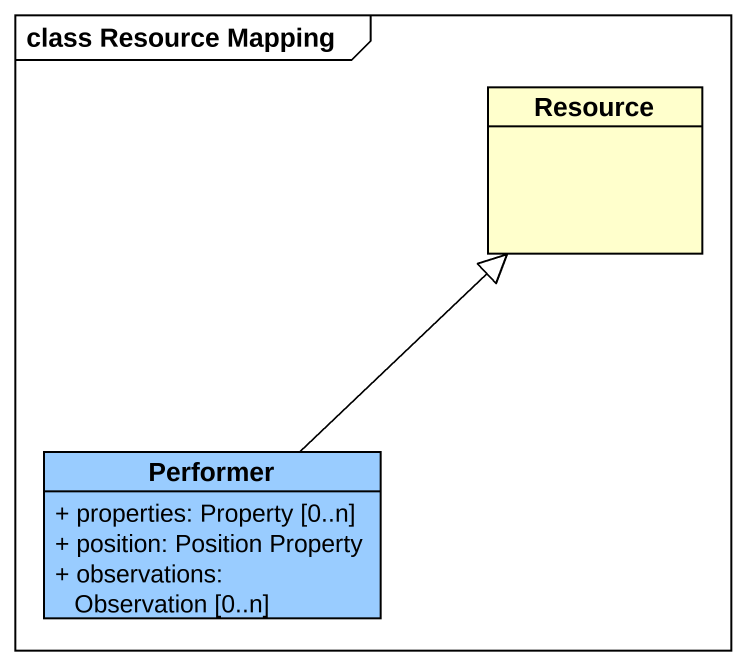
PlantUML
@startuml
mainframe class Resource Mapping
hide circle
hide empty members
skinparam classAttributeIconSize 0
class Resource
class Performer #99CCFF {
  + properties: Property [0..n]
  + position: Position Property
  + observations: Observation [0..n]
}
Performer -up-|> Resource
@enduml
